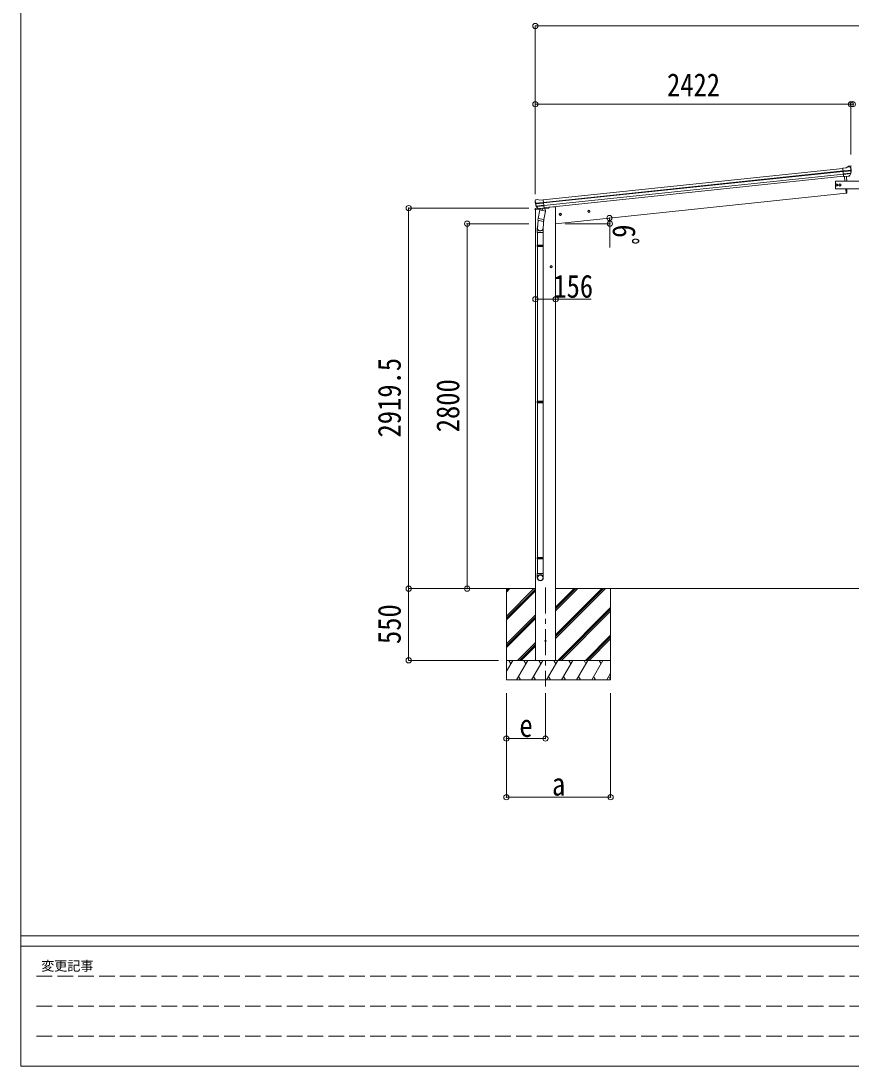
# Model space of a CAD drawing. Units: millimetres at full size, sheet at 1:40; some dimension numbers follow another scale. Extents: x -11243 to 11243, y -7760 to 7760.
# Drawn here: x -11243 to -4871, y -7760 to 259 of the extents above; entities that cross this region are included whole.
import ezdxf
from ezdxf.enums import TextEntityAlignment as Align

# ---------------------------------------------------------------- set-up
doc = ezdxf.new("R2010")
doc.units = ezdxf.units.MM
doc.header["$LTSCALE"] = 40
doc.header["$PDMODE"] = 32
doc.header["$PDSIZE"] = 40
doc.linetypes.add('CHAIN1', pattern=[8, 5, -1, 1, -1])
doc.linetypes.add('DASHED3', pattern=[4, 3, -1])
for name, color, linetype, lineweight in [('0-0_0', 7, 'Continuous', 9), ('0-1_本体', 5, 'CHAIN1', 9), ('0-3_ELV2', 4, 'Continuous', 9), ('0-6_OTH_LINE', 6, 'Continuous', 9), ('0-9_OUTLINE', 7, 'Continuous', 9), ('F-0_240', 7, 'Continuous', 9)]:
    doc.layers.add(name, color=color, linetype=linetype, lineweight=lineweight)
doc.styles.add('ＭＳ ゴシック', font='')
doc.styles.get('ＭＳ ゴシック').set_extended_font_data('MS Gothic')

msp = doc.modelspace()

# ---------------------------------------------------------------- linework, layer by layer
at = {"layer": '0-0_0'}
for p, q in [((-7638.61, -4096.94), (-7294.5, -4096.94)), ((-7516.75, -4096.94), (-7516.75, -4796.94)), ((-7516.75, -4308.17), (-7305.52, -4096.94)), ((-7516.75, -4124.32), (-7489.37, -4096.94)), ((-7516.75, -4110.18), (-7503.51, -4096.94)), ((-7516.75, -4322.31), (-7294.5, -4100.06)), ((-7516.75, -4336.45), (-7294.5, -4114.21)), ((-7139, -4479.2), (-6756.74, -4096.94)), ((-7139, -4450.92), (-6785.02, -4096.94)), ((-7139, -4465.06), (-6770.88, -4096.94)), ((-7139, -4267.07), (-6968.87, -4096.94)), ((-7139, -4252.93), (-6983.01, -4096.94)), ((-7139, -4238.79), (-6997.16, -4096.94)), ((-7139, -4096.94), (-2590.98, -4096.94)), ((-6716.75, -4096.94), (-6716.75, -4796.94)), ((-7122.9, -4646.94), (-6716.75, -4240.8)), ((-7516.75, -4520.3), (-7294.5, -4298.05)), ((-7516.75, -4534.44), (-7294.5, -4312.19)), ((-7516.75, -4548.59), (-7294.5, -4326.34)), ((-7108.75, -4646.94), (-6716.75, -4254.95)), ((-7094.61, -4646.94), (-6716.75, -4269.09)), ((-6910.76, -4646.94), (-6716.75, -4452.93)), ((-6896.62, -4646.94), (-6716.75, -4467.08)), ((-6882.48, -4646.94), (-6716.75, -4481.22)), ((-7431.26, -4646.94), (-7294.5, -4510.18)), ((-7417.12, -4646.94), (-7294.5, -4524.33)), ((-7402.98, -4646.94), (-7294.5, -4538.47)), ((-6716.75, -4646.94), (-7516.75, -4646.94)), ((-7516.75, -4730.77), (-7468.35, -4646.94)), ((-7483.36, -4672.92), (-7498.36, -4646.94)), ((-7439.49, -4796.94), (-7352.89, -4646.94)), ((-7367.89, -4672.92), (-7382.89, -4646.94)), ((-7324.02, -4796.94), (-7237.42, -4646.94)), ((-7252.42, -4672.92), (-7267.42, -4646.94)), ((-7208.55, -4796.94), (-7121.95, -4646.94)), ((-7136.95, -4672.92), (-7151.95, -4646.94)), ((-7093.08, -4796.94), (-7006.47, -4646.94)), ((-7021.48, -4672.92), (-7036.48, -4646.94)), ((-6977.61, -4796.94), (-6891, -4646.94)), ((-6921.01, -4646.94), (-6906, -4672.92)), ((-6862.14, -4796.94), (-6775.53, -4646.94)), ((-6790.54, -4672.92), (-6805.54, -4646.94)), ((-7516.75, -4796.94), (-6716.75, -4796.94)), ((-7424.49, -4770.96), (-7409.49, -4796.94)), ((-7309.02, -4770.96), (-7294.02, -4796.94)), ((-7193.55, -4770.96), (-7178.55, -4796.94)), ((-7078.08, -4770.96), (-7063.08, -4796.94)), ((-6962.61, -4770.96), (-6947.61, -4796.94)), ((-6847.14, -4770.96), (-6832.14, -4796.94)), ((-6746.67, -4796.94), (-6716.75, -4745.13)), ((-6731.67, -4770.96), (-6716.75, -4796.79))]:
    msp.add_line(p, q, dxfattribs=at)
at = {"layer": '0-1_本体'}
msp.add_line((-7216.75, -4087.73), (-7216.75, -4846.94), dxfattribs=at)
at = {"layer": '0-3_ELV2'}
for p, q in [((-7234.6, -1114.94), (-4935.18, -873.26)), ((-4908.87, -868.48), (-4935.39, -871.27)), ((-4928.61, -935.82), (-4935.39, -871.27)), ((-4908.87, -868.48), (-4897.27, -861.51)), ((-4896.49, -861.08), (-4893.13, -855.26)), ((-4896.04, -861.1), (-4882.55, -859.68)), ((-4868.99, -853.14), (-4893.13, -855.26)), ((-4878.89, -860.77), (-4878.89, -860.76)), ((-4878.89, -860.77), (-4873.71, -864.96)), ((-4872.32, -868.66), (-4872.63, -866.81)), ((-7232.61, -1133.83), (-4933.2, -892.15)), ((-7232.18, -1138.01), (-4932.76, -896.33)), ((-7230.08, -1157.87), (-4930.67, -916.19)), ((-4928.91, -932.93), (-7228.32, -1174.61)), ((-4933.23, -891.8), (-4873.49, -885.52)), ((-4873.01, -891.39), (-4932.62, -897.65)), ((-4873.85, -908.14), (-4930.89, -914.14)), ((-4875.24, -912.8), (-4930.42, -918.6)), ((-4885.25, -931.04), (-4928.63, -935.6)), ((-4928.61, -935.82), (-4918.66, -934.78)), ((-4921.72, -935.1), (-4918.06, -969.94)), ((-4918.66, -934.78), (-4918.39, -934.84)), ((-4918.39, -934.84), (-4893.06, -932.18)), ((-4893.06, -932.18), (-4892.8, -932.06)), ((-4892.8, -932.06), (-4885.11, -931.25)), ((-4883.8, -929.38), (-4874.35, -911.08)), ((-4882.75, -929.81), (-4872.63, -911.55)), ((-4911.76, -1029.94), (-4908.33, -1062.49)), ((-7297.04, -1123.51), (-7297.12, -1121.64)), ((-7295.76, -1118.74), (-7296.45, -1119.61)), ((-7292.26, -1114.43), (-7295.76, -1118.74)), ((-7292.26, -1114.43), (-7292.26, -1114.42)), ((-7288.9, -1112.6), (-7288.9, -1112.6)), ((-7261.33, -1115.73), (-7234.81, -1112.95)), ((-7228.02, -1177.5), (-7234.81, -1112.95)), ((-4908.33, -1062.49), (-7139, -1296.94)), ((-4908.33, -1062.49), (-4906.28, -1062.2)), ((-7296.75, -1182.1), (-7297.65, -1188.93)), ((-7297.65, -1188.93), (-7263.92, -1185.39)), ((-7294.5, -4646.94), (-7294.5, -1188.6)), ((-7277.24, -1177.74), (-7294.09, -1179.51)), ((-7232.65, -1133.48), (-7292.39, -1139.76)), ((-7291.64, -1145.6), (-7232.03, -1139.33)), ((-7274.13, -1181.15), (-7287.82, -1165.4)), ((-7287.33, -1161.81), (-7230.3, -1155.82)), ((-7273.19, -1180.52), (-7286.23, -1164.58)), ((-7285.01, -1166.08), (-7229.83, -1160.28)), ((-7263.82, -1181.26), (-7271.52, -1182.07)), ((-7271.42, -1181.83), (-7228.04, -1177.27)), ((-7270.67, -1182.08), (-7269.11, -1181.91)), ((-7269.11, -1181.91), (-7231.57, -1177.97)), ((-7263.55, -1181.33), (-7263.82, -1181.26)), ((-7238.22, -1178.66), (-7263.55, -1181.33)), ((-7237.97, -1178.55), (-7238.22, -1178.66)), ((-7228.02, -1177.5), (-7237.97, -1178.55)), ((-7231.57, -1177.97), (-7230, -1177.8)), ((-7228.19, -1175.92), (-7227.26, -1176.11)), ((-7223.9, -1181.18), (-7194.64, -1178.11)), ((-7189.78, -1170.56), (-7190.2, -1173.79)), ((-6884.78, -1195.31), (-6890.85, -1199.72)), ((-6890.85, -1199.72), (-6890.07, -1207.18)), ((-6877.92, -1198.36), (-6884.78, -1195.31)), ((-7103.57, -1218.3), (-7109.65, -1222.71)), ((-7109.65, -1222.71), (-7108.86, -1230.18)), ((-7108.86, -1230.18), (-7102, -1233.23)), ((-7096.72, -1221.35), (-7103.57, -1218.3)), ((-6890.07, -1207.18), (-6883.21, -1210.23)), ((-7173, -1618.99), (-7179.5, -1622.74)), ((-7179.5, -1622.74), (-7179.5, -1630.25)), ((-7179.5, -1630.25), (-7173, -1634)), ((-7166.5, -1622.74), (-7173, -1618.99))]:
    msp.add_line(p, q, dxfattribs=at)
for points in [[(-4740.2, -1029.94), (-4740.2, -969.94), (-4990.2, -969.94), (-4990.2, -1029.94)], [(-4988.21, -999.94), (-4984.45, -993.44), (-4976.95, -993.44), (-4973.19, -999.94), (-4976.95, -1006.44), (-4984.45, -1006.44)], [(-4964.71, -999.94), (-4960.95, -993.44), (-4953.45, -993.44), (-4949.69, -999.94), (-4953.45, -1006.44), (-4960.95, -1006.44)]]:
    msp.add_lwpolyline(points, close=True, dxfattribs=at)
for points in [[(-7275.41, -1111.18), (-7275.41, -1111.18), (-7288.9, -1112.6)], [(-7261.33, -1115.73), (-7274.12, -1111.33), (-7274.12, -1111.33)], [(-7139, -4646.94), (-7139, -1167.94), (-7159, -1167.94), (-7189.86, -1171.18)], [(-6883.21, -1210.23), (-6877.14, -1205.82), (-6877.92, -1198.36)], [(-7102, -1233.23), (-7095.93, -1228.82), (-7096.72, -1221.35)], [(-7173, -1634), (-7166.5, -1630.25), (-7166.5, -1622.74)]]:
    msp.add_lwpolyline(points, dxfattribs=at)
for centre, radius in [((-4980.7, -999.94), 8.5), ((-4980.7, -999.94), 7.7), ((-4980.7, -999.94), 6.5), ((-4957.2, -999.94), 8.5), ((-4957.2, -999.94), 7.7), ((-4957.2, -999.94), 6.5), ((-6883.99, -1202.77), 8.5), ((-6883.99, -1202.77), 7.7), ((-6883.99, -1202.77), 6.5), ((-7102.79, -1225.77), 8.5), ((-7102.79, -1225.77), 7.7), ((-7102.79, -1225.77), 6.5), ((-7173, -1626.49), 8.5), ((-7173, -1626.49), 7.7), ((-7173, -1626.49), 6.5), ((-7216.75, -4496.94), 4.5)]:
    msp.add_circle(centre, radius, dxfattribs=at)
for centre, radius, start, end in [((-4895.72, -864.08), 3, 96.02369, 120.97631), ((-4882.03, -864.66), 5, 51.04426, 95.95574), ((-5065.88, -890.31), 192.44, 1.4271, 6.57578), ((-5073.21, -889.77), 202, 354.13916, 6), ((-5803.93, -1022.27), 900.99, 3.33022, 5.6433), ((-4885.37, -928.36), 2.99, 285.2717, 331.00739), ((-4877.02, -909.7), 3, 332.69111, 354.20009), ((-5073.21, -889.77), 200.2, 354.20009, 359.53883), ((-4828.23, -883.41), 45.32, 182.67122, 185.64518), ((-4872.83, -892.72), 1.35, 95.1605, 97.91927), ((-4870.23, -891.17), 2.74, 179.02151, 184.43412), ((-4875.25, -910.09), 3, 331, 354.13916), ((-5803.93, -1022.27), 900.99, 357.6414, 359.51282), ((-7103.21, -1104.45), 192.44, 185.42422, 190.5729), ((-7288.37, -1117.57), 5, 96.04426, 140.95574), ((-7275.1, -1114.17), 3, 71.02369, 95.97631), ((-4906.7, -1059.23), 3, 278, 357.63919), ((-7096.15, -1102.4), 202, 186, 197.86084), ((-7293.78, -1182.49), 3, 96, 172.5), ((-7337.11, -1147.1), 45.32, 6.35482, 9.32878), ((-7294.41, -1145.96), 2.74, 7.56588, 12.97849), ((-7291.54, -1146.94), 1.35, 94.08073, 96.8395), ((-7096.15, -1102.4), 200.2, 192.46117, 197.79991), ((-7285.56, -1163.43), 3, 197.86084, 221), ((-7283.91, -1162.68), 3, 197.79991, 219.30889), ((-7271.87, -1179.19), 2.99, 220.99261, 266.7283), ((-7270.72, -1181.58), 0.5, 240.73754, 276), ((-7230.05, -1177.3), 0.5, 276, 311.26246), ((-7195.16, -1173.13), 5, 276, 352.5)]:
    msp.add_arc(centre, radius, start, end, dxfattribs=at)
for centre, major_axis, ratio, start_param, end_param in [((-4874.58, -868.26), (-0.87, 5.91), 0.020485, 0.671432, 1.5691306), ((-4879.98, -863.75), (5.88, -1.31), 0.24881, 0.460585, 0.4641038), ((-4875.6, -867.29), (-2.34, 1.9), 0.995767, 3.9859716, 4.712389), ((-4885.57, -928.06), (-0.11, 3), 0.642905, 3.2459383, 4.203928), ((-4885.43, -928.26), (1.66, -2.51), 0.997631, 5.8041905, 5.8929484), ((-4885.5, -928.15), (3.53, -2.11), 0.650902, 5.2561448, 5.3289554), ((-4883.13, -927.8), (1.08, 3.13), 0.040856, 2.1135035, 2.1416249), ((-5070.91, -911.72), (-20.92, 199.05), 0.994373, 4.7113789, 4.7277536), ((-7294.12, -1121.49), (1.9, 2.34), 0.995767, 1.5707963, 2.2972137), ((-7290.58, -1117.11), (-5.48, -2.51), 0.24881, 5.8190815, 5.8226003), ((-7294.91, -1122.65), (-0.38, 5.97), 0.020485, 4.7140547, 5.6117533), ((-7093.84, -1124.34), (-20.92, 199.05), 0.994373, 4.7113789, 4.7277536), ((-7093.84, -1124.34), (-20.92, 199.05), 0.994373, 1.5554317, 1.5718064), ((-7274.17, -1179.11), (-1.71, 2.84), 0.040856, 4.1415604, 4.1696818), ((-7271.73, -1178.86), (-0.51, 2.96), 0.642905, 2.0792573, 3.037247), ((-7271.78, -1178.96), (-3.02, -2.79), 0.650902, 0.9542299, 1.0270405), ((-7271.82, -1179.08), (-1.1, -2.8), 0.997631, 0.3902369, 0.4789948)]:
    msp.add_ellipse(centre, major_axis=major_axis, ratio=ratio, start_param=start_param, end_param=end_param, dxfattribs=at)
at = {"layer": '0-6_OTH_LINE'}
for p, q in [((-7295, 220.11), (-7295, -1070.96)), ((-7295, 220.11), (-2434.98, 220.11)), ((-7295, -379.89), (-4872.99, -379.89)), ((-4872.99, -379.89), (-4872.99, -767.07)), ((-4872.99, -379.89), (-4857.01, -379.89)), ((-8266.75, -4096.94), (-8266.75, -1177.45)), ((-8266.75, -1177.45), (-7345, -1177.45)), ((-7817.75, -4096.94), (-7817.75, -1296.94)), ((-7817.75, -1296.94), (-7345, -1296.94)), ((-7139, -1876.49), (-7294.5, -1876.49)), ((-8266.75, -4096.94), (-7576.36, -4096.94)), ((-8266.75, -4646.94), (-8266.75, -4096.94)), ((-7817.75, -4096.94), (-7576.36, -4096.94)), ((-8266.75, -4646.94), (-7576.36, -4646.94)), ((-7516.75, -5246.94), (-7516.75, -4897.94)), ((-7516.75, -5696.94), (-7516.75, -4897.94)), ((-7216.75, -5246.94), (-7216.75, -4897.94)), ((-6716.75, -5696.94), (-6716.75, -4897.94)), ((-7516.75, -5246.94), (-7216.75, -5246.94)), ((-7516.75, -5696.94), (-6716.75, -5696.94))]:
    msp.add_line(p, q, dxfattribs=at)
at = {"layer": '0-6_OTH_LINE', "lineweight": 18}
for p, q in [((-6722.05, -1296.99), (-7064.64, -1296.99)), ((-6722.05, -1296.99), (-6722.05, -1478.5)), ((-7139, -1876.49), (-6866.96, -1876.49))]:
    msp.add_line(p, q, dxfattribs=at)
at = {"layer": '0-6_OTH_LINE'}
msp.add_arc((-6959.84, -1296.99), 237.79, 0, 10.52987, dxfattribs=at)
for p in [(-7295, 220.11), (-7295, -379.89), (-4872.99, -379.89), (-4857.09, -379.89), (-8266.75, -1177.45), (-7817.75, -1296.94), (-6726.05, -1253.54), (-6722.05, -1296.99), (-7294.5, -1876.49), (-7139, -1876.49), (-8266.75, -4096.94), (-7817.75, -4096.94), (-8266.75, -4646.94), (-7516.75, -5246.94), (-7216.75, -5246.94), (-7516.75, -5696.94), (-6716.75, -5696.94)]:
    msp.add_point(p, dxfattribs=at)
at = {"layer": '0-9_OUTLINE'}
for p, q in [((-7260.69, -1190.44), (-7274.05, -1256.09)), ((-7270.67, -1182.08), (-7230, -1177.8)), ((-7267.31, -1182.38), (-7267.46, -1183.1)), ((-7266.85, -1184.23), (-7242.09, -1193.98)), ((-7215.81, -1199.57), (-7260.69, -1190.44)), ((-7258.51, -1187.52), (-7259.17, -1190.75)), ((-7237.71, -1179), (-7240.62, -1193.35)), ((-7229.17, -1265.22), (-7215.81, -1199.57)), ((-7228.19, -1175.92), (-7227.26, -1176.11)), ((-7227.26, -1176.11), (-7216.06, -1193.03)), ((-7216.06, -1193.03), (-7217.33, -1199.26)), ((-7271.64, -1271.38), (-7277.2, -1327.1)), ((-7276.52, -1268.34), (-7274.03, -1256.1)), ((-7276.31, -1269.74), (-7276.31, -1269.74)), ((-7274.98, -1270.7), (-7234.02, -1279.03)), ((-7229.17, -1265.22), (-7274.05, -1256.09)), ((-7228.73, -1263.09), (-7235.38, -1330.83)), ((-7229.18, -1265.22), (-7231.72, -1277.69)), ((-7279.35, -1364.26), (-7279.35, -1329.91)), ((-7233.35, -1329.61), (-7233.35, -1364.26)), ((-7233.35, -1364.26), (-7279.35, -1364.26)), ((-7277.35, -1364.26), (-7277.35, -1461.01)), ((-7235.35, -1364.26), (-7235.35, -1461.01)), ((-7279.35, -1463.01), (-7278.35, -1461.01)), ((-7233.35, -1463.01), (-7279.35, -1463.01)), ((-7233.35, -1471.01), (-7279.35, -1471.01)), ((-7234.35, -1461.01), (-7278.35, -1461.01)), ((-7234.35, -1473.01), (-7278.35, -1473.01)), ((-7277.35, -1473.01), (-7277.35, -2659.2)), ((-7235.35, -1473.01), (-7235.35, -2659.2)), ((-7233.35, -1463.01), (-7234.35, -1461.01)), ((-7233.35, -1471.01), (-7234.35, -1473.01)), ((-7233.35, -1463.01), (-7233.35, -1471.01)), ((-7279.35, -2661.2), (-7278.35, -2659.2)), ((-7233.35, -2661.2), (-7279.35, -2661.2)), ((-7233.35, -2669.2), (-7279.35, -2669.2)), ((-7234.35, -2659.2), (-7278.35, -2659.2)), ((-7234.35, -2671.2), (-7278.35, -2671.2)), ((-7277.35, -2671.2), (-7277.35, -3857.38)), ((-7235.35, -2671.2), (-7235.35, -3857.38)), ((-7233.35, -2661.2), (-7234.35, -2659.2)), ((-7233.35, -2669.2), (-7234.35, -2671.2)), ((-7233.35, -2661.2), (-7233.35, -2669.2)), ((-7279.35, -3859.38), (-7278.35, -3857.38)), ((-7233.35, -3859.38), (-7279.35, -3859.38)), ((-7233.35, -3867.38), (-7279.35, -3867.38)), ((-7234.35, -3857.38), (-7278.35, -3857.38)), ((-7234.35, -3869.38), (-7278.35, -3869.38)), ((-7277.35, -3869.38), (-7277.35, -3979.38)), ((-7235.35, -3869.38), (-7235.35, -3979.38)), ((-7233.35, -3859.38), (-7234.35, -3857.38)), ((-7233.35, -3867.38), (-7234.35, -3869.38)), ((-7233.35, -3859.38), (-7233.35, -3867.38)), ((-7279.35, -4013.53), (-7279.35, -3979.38)), ((-7233.35, -3979.38), (-7279.35, -3979.38)), ((-7233.35, -4013.53), (-7233.35, -3979.38))]:
    msp.add_line(p, q, dxfattribs=at)
for points in [[(-7279.35, -1463.01), (-7279.35, -1471.01), (-7278.35, -1473.01)], [(-7279.35, -2661.2), (-7279.35, -2669.2), (-7278.35, -2671.2)], [(-7279.35, -3859.38), (-7279.35, -3867.38), (-7278.35, -3869.38)]]:
    msp.add_lwpolyline(points, dxfattribs=at)
for centre, radius, start, end in [((-7270.72, -1181.58), 0.5, 240.73754, 276), ((-7267.8, -1182.28), 0.5, 348.5, 96), ((-7266.48, -1183.3), 1, 168.5, 248.5), ((-7241.62, -1193.07), 1.03, 242.53897, 344.46569), ((-7237.12, -1179.16), 0.604, 93.09842, 164.70595), ((-7230.05, -1177.3), 0.5, 276, 311.26246), ((-7274.62, -1268.77), 1.95, 167.54017, 209.97766), ((-7274.58, -1268.74), 2, 209.90962, 258.5), ((-7233.62, -1277.07), 2, 258.5, 341.96843), ((-7249.35, -1329.91), 30, 177.45142, 180)]:
    msp.add_arc(centre, radius, start, end, dxfattribs=at)
for centre, major_axis, ratio, start_param, end_param in [((-7256.35, -1329.61), (23, 0), 0.996195, 2.621936, 6.6074797), ((-7256.35, -1329.61), (21, 0), 0.996195, 3.0215498, 6.2247991), ((-7256.35, -4011.78), (-23, 0), 0.996195, 3.1415927, 6.2831853), ((-7256.35, -4013.53), (-23, 0), 0.996195, 3.1415927, 6.2831853), ((-7256.35, -4013.53), (0, -23.43), 0.981806, 4.712389, 7.8539816)]:
    msp.add_ellipse(centre, major_axis=major_axis, ratio=ratio, start_param=start_param, end_param=end_param, dxfattribs=at)
msp.add_ellipse((-7256.35, -4013.53), major_axis=(21, 0), ratio=0.996195, dxfattribs=at)
at = {"layer": 'F-0_240', "color": 5}
for p, q in [((-11242.74, 7760), (-11242.74, -7760)), ((-11242.74, -6760), (10677.26, -6760)), ((-11242.74, -6840), (7121.58, -6840)), ((-11242.74, -7760), (10677.26, -7760))]:
    msp.add_line(p, q, dxfattribs=at)
at = {"layer": 'F-0_240', "color": 4, "linetype": 'DASHED3'}
for p, q in [((-11122.75, -7070), (-4718.42, -7070)), ((-11122.75, -7300), (-4718.42, -7300)), ((-11122.75, -7530), (-4718.42, -7530))]:
    msp.add_line(p, q, dxfattribs=at)

# ---------------------------------------------------------------- texts
at = {"layer": '0-6_OTH_LINE', "color": 7, "style": 'ＭＳ ゴシック', "width": 0.85}
for s, p in [('2422', (-6284, -371.89)), ('156', (-7156.33, -1917.26)), ('e', (-7416.75, -5286.94)), ('a', (-7166.75, -5736.94))]:
    msp.add_text(s, height=176, dxfattribs=at).set_placement(p, align=Align.BOTTOM_LEFT)
for s, rotation, p in [('6ﾟ', 270, (-6752.51, -1303.52)), ('2919.5', 90, (-8274.75, -2937.2)), ('2800', 90, (-7825.75, -2896.94)), ('550', 90, (-8274.75, -4521.94))]:
    msp.add_text(s, height=176, rotation=rotation, dxfattribs=at).set_placement(p, align=Align.BOTTOM_LEFT)
at = {"layer": 'F-0_240', "style": 'ＭＳ ゴシック'}
msp.add_text('変更記事', height=73.31, dxfattribs=at).set_placement((-11086.44, -7050), align=Align.BOTTOM_LEFT)

doc.saveas('drawing.dxf')
